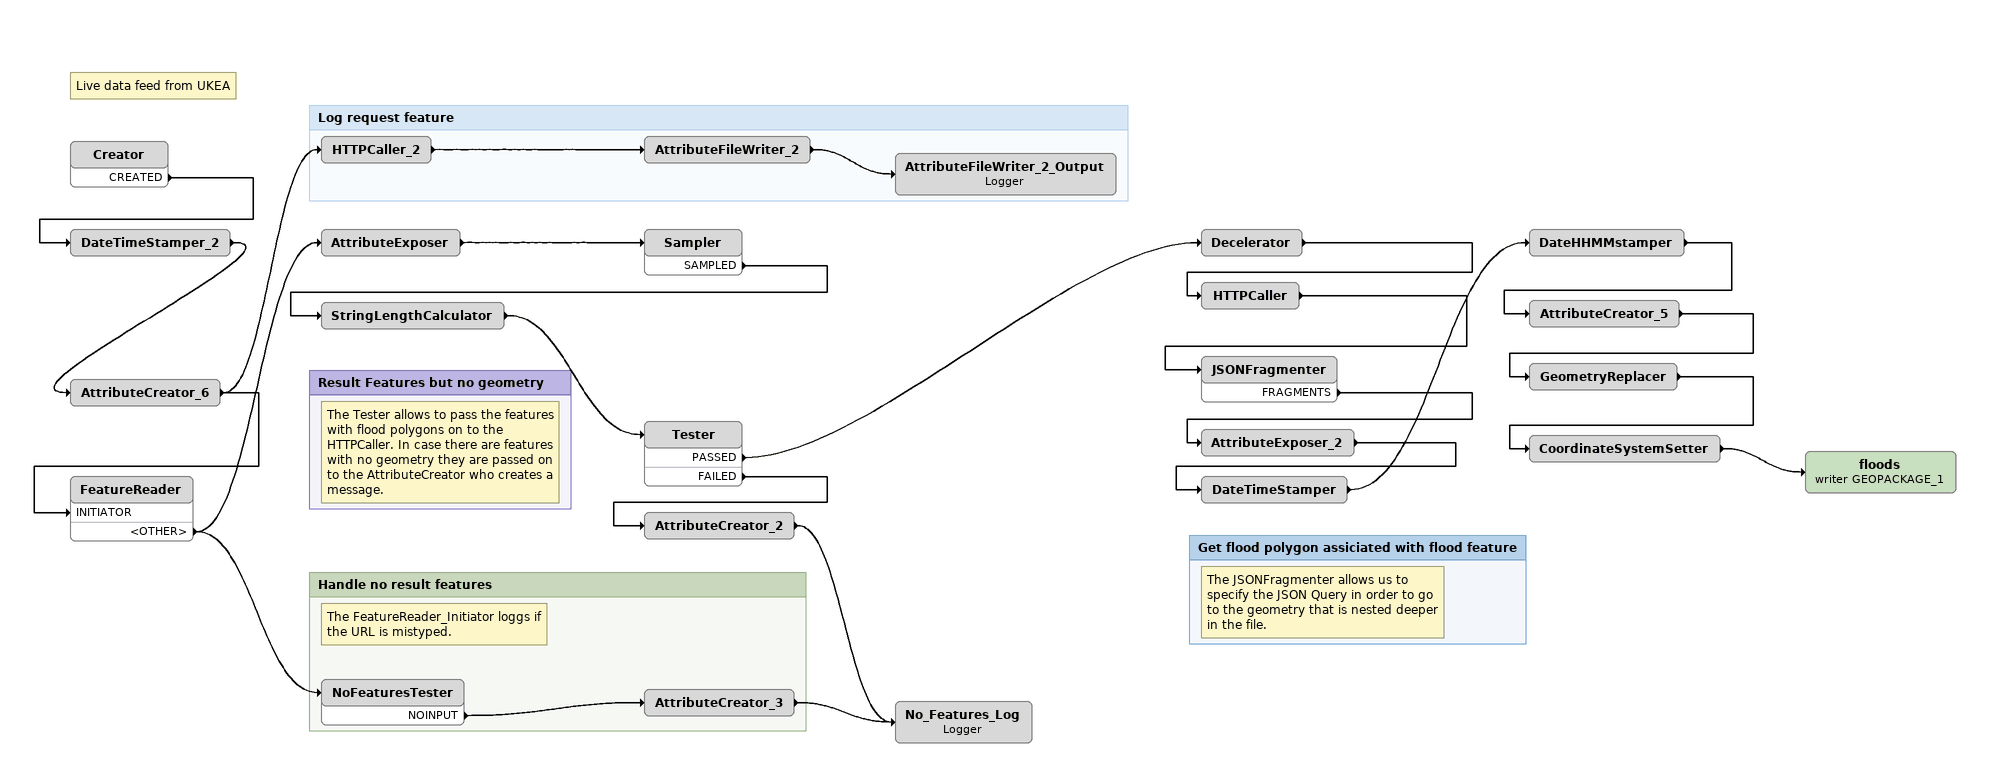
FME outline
Note: Live data feed from UKEA
Creator
    CREATED -> DateTimeStamper_2
DateTimeStamper_2
    -> AttributeCreator_6
AttributeCreator_6
    -> FeatureReader [INITIATOR]
    -> HTTPCaller_2
FeatureReader
    <OTHER> -> AttributeExposer
    <OTHER> -> NoFeaturesTester
AttributeExposer
    -> Sampler
Sampler
    SAMPLED -> StringLengthCalculator
StringLengthCalculator
    -> Tester
Tester
    PASSED -> Decelerator
    FAILED -> AttributeCreator_2
Decelerator
    -> HTTPCaller
HTTPCaller
    -> JSONFragmenter
JSONFragmenter
    FRAGMENTS -> AttributeExposer_2
AttributeExposer_2
    -> DateTimeStamper
DateTimeStamper
    -> DateHHMMstamper
DateHHMMstamper
    -> AttributeCreator_5
AttributeCreator_5
    -> GeometryReplacer
GeometryReplacer
    -> CoordinateSystemSetter
CoordinateSystemSetter
    -> floods (writer GEOPACKAGE_1)
floods (writer GEOPACKAGE_1)
AttributeCreator_2
    -> No_Features_Log
No_Features_Log: Logger

Bookmark: Log request feature
HTTPCaller_2
    -> AttributeFileWriter_2
AttributeFileWriter_2
    -> AttributeFileWriter_2_Output
AttributeFileWriter_2_Output: Logger

Bookmark: Handle no result features
Note: The FeatureReader_Initiator loggs if the URL is mistyped.
NoFeaturesTester
    NOINPUT -> AttributeCreator_3
AttributeCreator_3
    -> No_Features_Log

Bookmark: Result Features but no geometry
Note: The Tester allows to pass the features with flood polygons on to the HTTPCaller. In case there are features with no geometry they are passed on to the AttributeCreator who creates a message.

Bookmark: Get flood polygon assiciated with flood feature
Note: The JSONFragmenter allows us to specify the JSON Query in order to go to the geometry that is nested deeper in the file.
